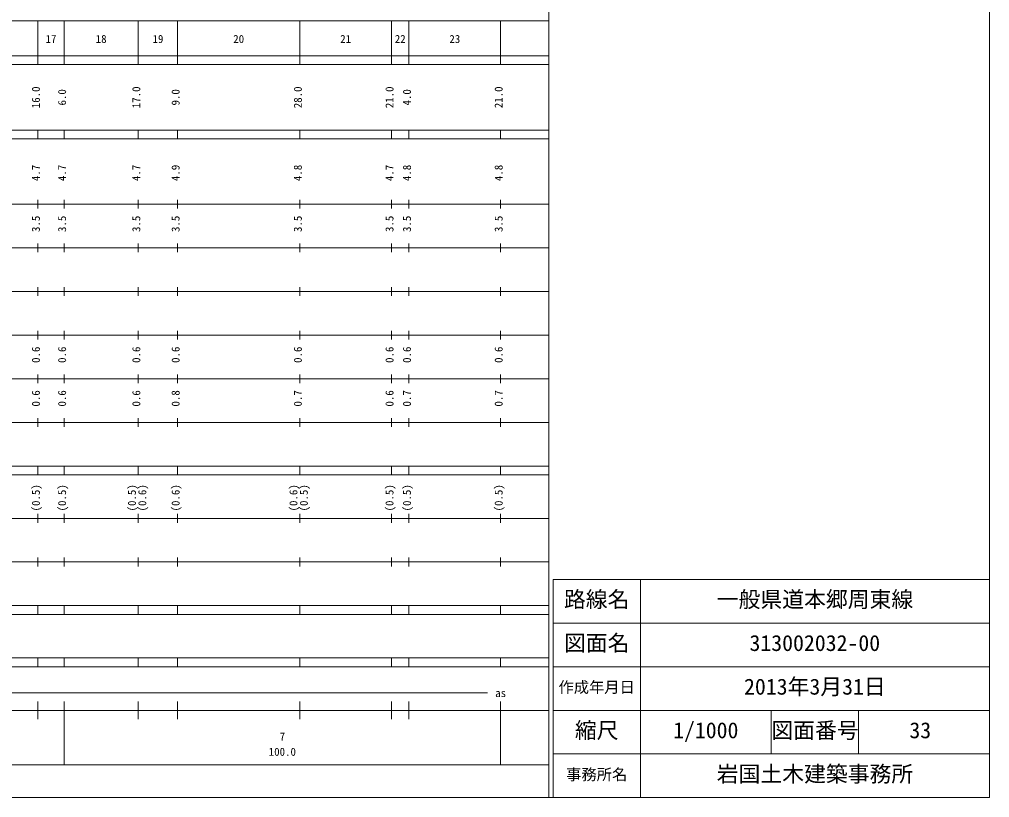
# Model space of a CAD drawing. Units: millimetres, scale not verified. Extents: x 40000 to 680000, y 20000 to 380000.
# Drawn here: x 457763 to 680000, y 20000 to 198357 of the extents above; entities that cross this region are included whole.
import ezdxf
from ezdxf.enums import TextEntityAlignment as Align

# ---------------------------------------------------------------- set-up
doc = ezdxf.new("R2010")
doc.units = ezdxf.units.MM
doc.header["$LTSCALE"] = 1000
for name, color, linetype, lineweight in [('S-SUV', 7, 'Continuous', 13), ('S-TTL', 2, 'Continuous', 13), ('S-TTL-FRAM', 2, 'Continuous', 13)]:
    doc.layers.add(name, color=color, linetype=linetype, lineweight=lineweight)
doc.layers.add('表題_事務所名', color=7, linetype='Continuous')
doc.styles.add('ＭＳ ゴシック', font='')
doc.styles.get('ＭＳ ゴシック').set_extended_font_data('MS Gothic')

msp = doc.modelspace()

# ---------------------------------------------------------------- linework, layer by layer
at = {"layer": 'S-SUV'}
for p, q in [((579000, 20000), (579000, 370000)), ((68000, 198000), (579000, 198000)), ((462000, 188000), (462000, 198000)), ((468000, 188000), (468000, 198000)), ((485000, 188000), (485000, 198000)), ((494000, 188000), (494000, 198000)), ((522000, 188000), (522000, 198000)), ((543000, 188000), (543000, 198000)), ((547000, 188000), (547000, 198000)), ((568000, 188000), (568000, 198000)), ((40000, 190000), (579000, 190000)), ((40000, 188000), (579000, 188000)), ((40000, 173000), (579000, 173000)), ((462000, 171000), (462000, 173000)), ((468000, 171000), (468000, 173000)), ((485000, 171000), (485000, 173000)), ((494000, 171000), (494000, 173000)), ((522000, 171000), (522000, 173000)), ((543000, 171000), (543000, 173000)), ((547000, 171000), (547000, 173000)), ((568000, 171000), (568000, 173000)), ((40000, 171000), (579000, 171000)), ((40000, 156000), (579000, 156000)), ((462000, 155000), (462000, 157000)), ((468000, 155000), (468000, 157000)), ((485000, 155000), (485000, 157000)), ((494000, 155000), (494000, 157000)), ((522000, 155000), (522000, 157000)), ((543000, 155000), (543000, 157000)), ((547000, 155000), (547000, 157000)), ((568000, 155000), (568000, 157000)), ((462000, 145000), (462000, 147000)), ((468000, 145000), (468000, 147000)), ((485000, 145000), (485000, 147000)), ((494000, 145000), (494000, 147000)), ((522000, 145000), (522000, 147000)), ((543000, 145000), (543000, 147000)), ((547000, 145000), (547000, 147000)), ((568000, 145000), (568000, 147000)), ((46000, 146000), (579000, 146000)), ((52000, 136000), (579000, 136000)), ((462000, 135000), (462000, 137000)), ((468000, 135000), (468000, 137000)), ((485000, 135000), (485000, 137000)), ((494000, 135000), (494000, 137000)), ((522000, 135000), (522000, 137000)), ((543000, 135000), (543000, 137000)), ((547000, 135000), (547000, 137000)), ((568000, 135000), (568000, 137000)), ((462000, 125000), (462000, 127000)), ((468000, 125000), (468000, 127000)), ((485000, 125000), (485000, 127000)), ((494000, 125000), (494000, 127000)), ((522000, 125000), (522000, 127000)), ((543000, 125000), (543000, 127000)), ((547000, 125000), (547000, 127000)), ((568000, 125000), (568000, 127000)), ((46000, 126000), (579000, 126000)), ((52000, 116000), (579000, 116000)), ((462000, 115000), (462000, 117000)), ((468000, 115000), (468000, 117000)), ((485000, 115000), (485000, 117000)), ((494000, 115000), (494000, 117000)), ((522000, 115000), (522000, 117000)), ((543000, 115000), (543000, 117000)), ((547000, 115000), (547000, 117000)), ((568000, 115000), (568000, 117000)), ((462000, 105000), (462000, 107000)), ((468000, 105000), (468000, 107000)), ((485000, 105000), (485000, 107000)), ((494000, 105000), (494000, 107000)), ((522000, 105000), (522000, 107000)), ((543000, 105000), (543000, 107000)), ((547000, 105000), (547000, 107000)), ((568000, 105000), (568000, 107000)), ((46000, 106000), (579000, 106000)), ((40000, 96000), (579000, 96000)), ((462000, 94000), (462000, 96000)), ((468000, 94000), (468000, 96000)), ((485000, 94000), (485000, 96000)), ((494000, 94000), (494000, 96000)), ((522000, 94000), (522000, 96000)), ((543000, 94000), (543000, 96000)), ((547000, 94000), (547000, 96000)), ((568000, 94000), (568000, 96000)), ((40000, 94000), (579000, 94000)), ((462000, 83000), (462000, 85000)), ((468000, 83000), (468000, 85000)), ((485000, 83000), (485000, 85000)), ((494000, 83000), (494000, 85000)), ((522000, 83000), (522000, 85000)), ((543000, 83000), (543000, 85000)), ((547000, 83000), (547000, 85000)), ((568000, 83000), (568000, 85000)), ((49000, 84000), (579000, 84000)), ((40000, 74000), (579000, 74000)), ((462000, 73000), (462000, 75000)), ((468000, 73000), (468000, 75000)), ((485000, 73000), (485000, 75000)), ((494000, 73000), (494000, 75000)), ((522000, 73000), (522000, 75000)), ((543000, 73000), (543000, 75000)), ((547000, 73000), (547000, 75000)), ((568000, 73000), (568000, 75000)), ((40000, 64000), (579000, 64000)), ((462000, 62000), (462000, 64000)), ((468000, 62000), (468000, 64000)), ((485000, 62000), (485000, 64000)), ((494000, 62000), (494000, 64000)), ((522000, 62000), (522000, 64000)), ((543000, 62000), (543000, 64000)), ((547000, 62000), (547000, 64000)), ((568000, 62000), (568000, 64000)), ((40000, 62000), (579000, 62000)), ((40000, 52000), (579000, 52000)), ((462000, 50000), (462000, 52000)), ((468000, 50000), (468000, 52000)), ((485000, 50000), (485000, 52000)), ((494000, 50000), (494000, 52000)), ((522000, 50000), (522000, 52000)), ((543000, 50000), (543000, 52000)), ((547000, 50000), (547000, 52000)), ((568000, 50000), (568000, 52000)), ((40000, 50000), (579000, 50000)), ((134000, 44000), (565000, 44000)), ((462000, 38000), (462000, 42000)), ((468000, 27500), (468000, 42000)), ((485000, 38000), (485000, 42000)), ((494000, 38000), (494000, 42000)), ((522000, 38000), (522000, 42000)), ((543000, 38000), (543000, 42000)), ((547000, 38000), (547000, 42000)), ((568000, 27500), (568000, 42000)), ((40000, 40000), (579000, 40000)), ((68000, 27500), (579000, 27500))]:
    msp.add_line(p, q, dxfattribs=at)
at = {"layer": 'S-TTL'}
for p, q in [((680000, 20000), (680000, 380000)), ((680000, 70000), (580000, 70000)), ((580000, 70000), (580000, 20000)), ((600000, 70000), (600000, 20000)), ((680000, 60000), (580000, 60000)), ((680000, 50000), (580000, 50000)), ((680000, 40000), (580000, 40000)), ((630000, 40000), (630000, 30000)), ((650000, 40000), (650000, 30000)), ((680000, 30000), (580000, 30000)), ((40000, 20000), (680000, 20000))]:
    msp.add_line(p, q, dxfattribs=at)

# ---------------------------------------------------------------- texts
at = {"layer": 'S-SUV', "style": 'ＭＳ ゴシック'}
for s, p in [('17', (463750, 192405)), ('18', (475250, 192405)), ('19', (488250, 192405)), ('20', (506750, 192405)), ('21', (531250, 192405)), ('22', (543750, 192405)), ('23', (556250, 192405)), ('as', (566750, 42500)), ('7', (517375, 32523)), ('100.0', (514875, 29033))]:
    msp.add_text(s, height=1833, dxfattribs=at).set_placement(p, align=Align.BOTTOM_LEFT)
for s, p in [('16.0', (463000, 178000)), ('17.0', (486000, 178000)), ('28.0', (523000, 178000)), ('21.0', (544000, 178000)), ('21.0', (569000, 178000)), ('6.0', (469000, 178625)), ('9.0', (495000, 178625)), ('4.0', (548000, 178625)), ('4.7', (463000, 161299)), ('4.7', (469000, 161299)), ('4.7', (486000, 161299)), ('4.9', (495000, 161299)), ('4.8', (523000, 161299)), ('4.7', (544000, 161299)), ('4.8', (548000, 161299)), ('4.8', (569000, 161299)), ('3.5', (463000, 149625)), ('3.5', (469000, 149625)), ('3.5', (486000, 149625)), ('3.5', (495000, 149625)), ('3.5', (523000, 149625)), ('3.5', (544000, 149625)), ('3.5', (548000, 149625)), ('3.5', (569000, 149625)), ('0.6', (463000, 119625)), ('0.6', (469000, 119625)), ('0.6', (486000, 119625)), ('0.6', (495000, 119625)), ('0.6', (523000, 119625)), ('0.6', (544000, 119625)), ('0.6', (548000, 119625)), ('0.6', (569000, 119625)), ('0.6', (463000, 109625)), ('0.6', (469000, 109625)), ('0.6', (486000, 109625)), ('0.8', (495000, 109625)), ('0.7', (523000, 109625)), ('0.6', (544000, 109625)), ('0.7', (548000, 109625)), ('0.7', (569000, 109625)), ('(0.5)', (463000, 85588)), ('(0.5)', (469000, 85588)), ('(0.5)', (485000, 85588)), ('(0.6)', (487370, 85588)), ('(0.6)', (495000, 85588)), ('(0.6)', (522000, 85588)), ('(0.5)', (524370, 85588)), ('(0.5)', (544000, 85588)), ('(0.5)', (548000, 85588)), ('(0.5)', (569000, 85588))]:
    msp.add_text(s, height=1833, rotation=90, dxfattribs=at).set_placement(p, align=Align.BOTTOM_LEFT)
at = {"layer": 'S-TTL-FRAM', "style": 'ＭＳ ゴシック'}
for s, height, p in [('路線名', 3666, (582500, 62500)), ('路線名', 3666, (582500, 62500)), ('一般県道本郷周東線', 3666, (617500, 62500)), ('図面名', 3666, (582500, 52500)), ('図面名', 3666, (582500, 52500)), ('313002032-00', 3666, (625000, 52500)), ('作成年月日', 2566, (581250, 43250)), ('作成年月日', 2566, (581250, 43250)), ('2013年3月31日', 3666, (623750, 42500)), ('縮尺', 3666, (585000, 32500)), ('縮尺', 3666, (585000, 32500)), ('1/1000', 3666, (607500, 32500)), ('図面番号', 3666, (630000, 32500)), ('図面番号', 3666, (630000, 32500)), ('33', 3666, (661625, 32500)), ('事務所名', 2566, (583000, 23250)), ('事務所名', 2566, (583000, 23250))]:
    msp.add_text(s, height=height, dxfattribs=at).set_placement(p, align=Align.BOTTOM_LEFT)
at = {"layer": '表題_事務所名', "style": 'ＭＳ ゴシック'}
msp.add_text('岩国土木建築事務所', height=3666, dxfattribs=at).set_placement((617500, 22500), align=Align.BOTTOM_LEFT)

doc.saveas('drawing.dxf')
